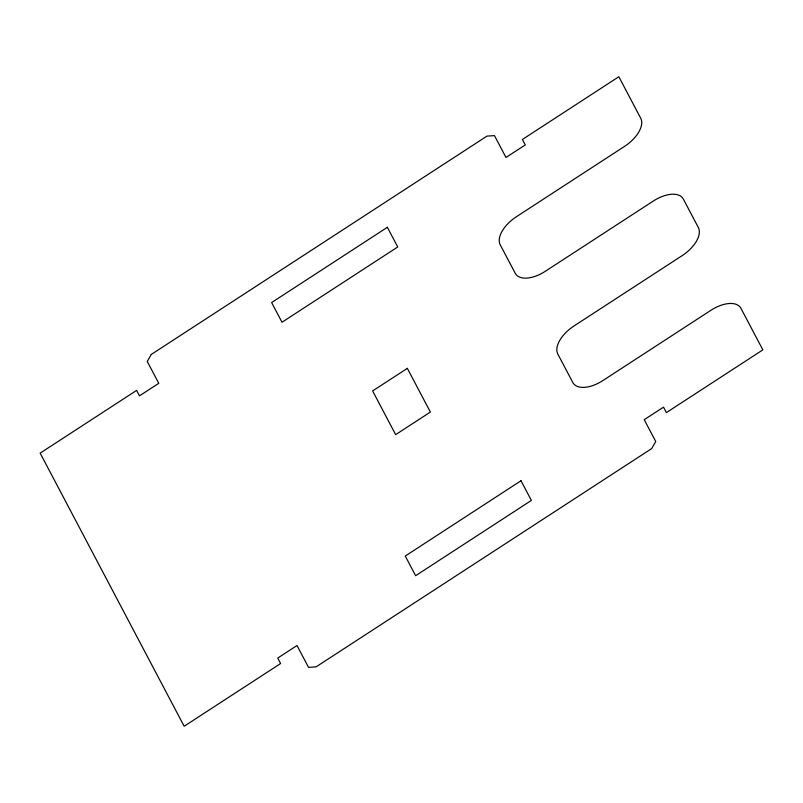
<?xml version="1.0" encoding="UTF-8"?>
<svg xmlns="http://www.w3.org/2000/svg" width="803" height="803" viewBox="0 0 803 803"><rect width="100%" height="100%" fill="white"/><g stroke="black" fill="none" stroke-linecap="round" stroke-linejoin="round"><path stroke-width="1.2" d="M151.305 354.424L147.25 361.47L158.773 383.312L139.481 395.859L136.6 390.399L40.15 453.133L184.158 726.263L280.608 663.529L277.728 658.069L297.01 645.522L308.533 667.373L316.051 666.881L651.695 448.576L655.75 441.53L644.227 419.688L663.519 407.141L666.4 412.601L762.85 349.867L740.958 308.352A27.663 14.735 -35.1 0 0 710.906 310.299L602.882 380.562A27.663 14.735 -35.1 0 1 572.82 382.499L557.844 354.103A27.663 14.735 -35.1 0 1 574.075 325.928L682.098 255.675A27.663 14.735 -35.1 0 0 698.339 227.51L683.363 199.104A27.663 14.735 -35.1 0 0 653.301 201.051L545.277 271.304A27.663 14.735 -35.1 0 1 515.215 273.251L500.239 244.845A27.663 14.735 -35.1 0 1 516.48 216.68L624.503 146.417A27.663 14.735 -35.1 0 0 640.734 118.252L618.842 76.737L522.392 139.471L525.272 144.931L505.99 157.478L494.467 135.627L486.949 136.119L151.305 354.424M387.367 227.299L271.625 302.57L281.994 322.244L397.736 246.963L387.367 227.299M407.342 368.356L372.622 390.941L395.658 434.644L430.378 412.059L407.342 368.356M521.006 480.756L405.264 556.037L415.633 575.701L531.375 500.43L521.006 480.756"/></g></svg>
